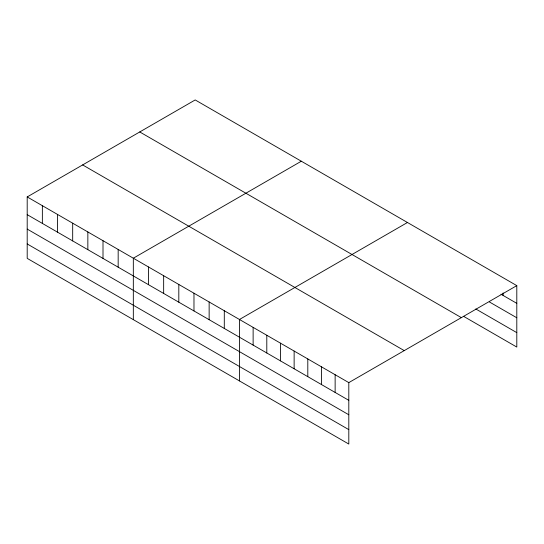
<?xml version="1.0" encoding="UTF-8"?>
<svg xmlns="http://www.w3.org/2000/svg" width="544" height="544" viewBox="0 0 544 544"><rect width="100%" height="100%" fill="white"/><g stroke="black" fill="none" stroke-linecap="round" stroke-linejoin="round"><path stroke-width="0.82" d="M27.2 196.935L348.806 382.616L348.806 444.054L27.2 258.373L27.2 196.935L195.194 99.946L516.8 285.627L516.8 347.065L463.563 316.329M301.322 161.221L133.328 258.21L133.328 319.648M407.456 222.496L239.462 319.484L239.462 380.922M348.806 382.616L516.8 285.627M500.976 294.209L516.8 303.348M489.464 301.995L516.8 317.778M475.796 308.965L516.8 332.636M139.754 131.954L461.36 317.628M82.64 164.927L404.246 350.608M27.2 214.656L348.806 400.336M27.2 229.085L348.806 414.766M27.2 243.95L348.806 429.631M503.132 292.924L503.132 295.453M335.138 374.721L335.138 392.448M321.47 366.833L321.47 384.554M307.802 358.938L307.802 376.666M294.134 351.05L294.134 368.771M280.466 343.155L280.466 360.883M266.798 335.267L266.798 352.988M253.13 327.372L253.13 345.1M224.298 310.726L224.298 328.454M209.141 301.974L209.141 319.702M193.977 293.223L193.977 310.944M178.813 284.471L178.813 302.192M163.656 275.713L163.656 293.44M148.492 266.961L148.492 284.682M118.17 249.458L118.17 267.179M103.006 240.7L103.006 258.427M87.849 231.948L87.849 249.669M72.685 223.196L72.685 240.917M57.521 214.438L57.521 232.166M42.364 205.686L42.364 223.414"/></g></svg>
